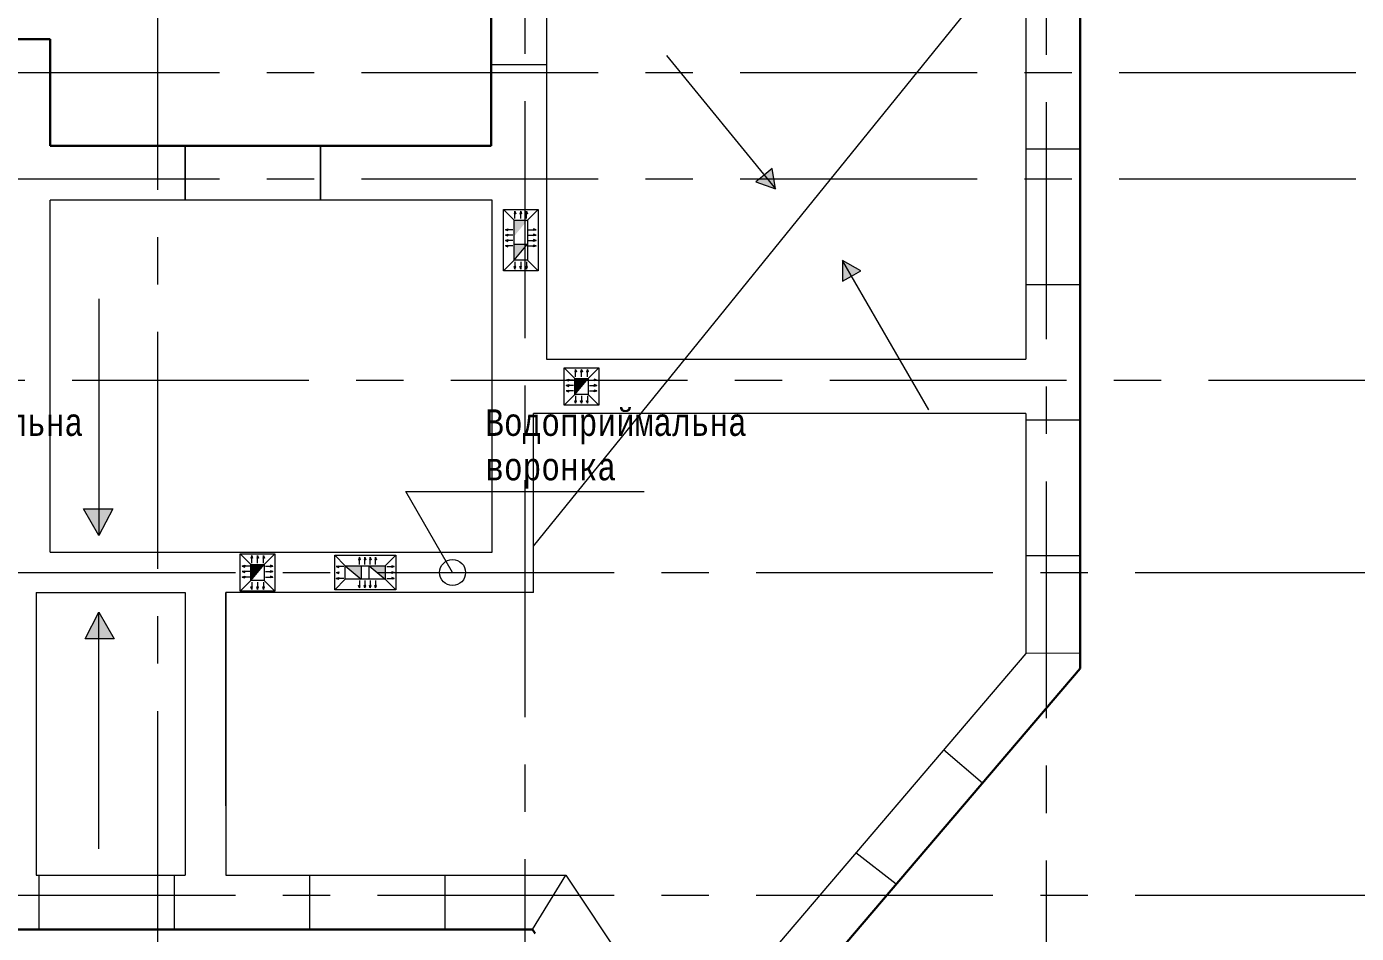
# Model space of a CAD drawing. Header units: millimetres. Extents: x -689206 to 4969298, y -1019800 to 703299.
# Drawn here: x 370751 to 383234, y -342375 to -333869 of the extents above; entities that cross this region are included whole.
import ezdxf

# ---------------------------------------------------------------- set-up
doc = ezdxf.new("R2010")
doc.units = ezdxf.units.MM
doc.linetypes.add('JIS_02_4.0', pattern=[5.5, 4, -1.5])
doc.linetypes.add('осеваяX2', pattern=[101.6, 63.5, -12.7, 12.7, -12.7])
doc.layers.add('кровля', color=211, linetype='Continuous')
doc.layers.add('четотам', color=7, linetype='Continuous')
for name, color, linetype, lineweight in [('несущие', 7, 'Continuous', 30), ('РАЗМЕРЫ', 7, 'Continuous', 9), ('сваи', 7, 'JIS_02_4.0', 30), ('стены', 7, 'Continuous', 20)]:
    doc.layers.add(name, color=color, linetype=linetype, lineweight=lineweight)
doc.styles.add('Аннотативный', font='isocteur.ttf', dxfattribs={"width": 0.7, "height": 250})

msp = doc.modelspace()

# ---------------------------------------------------------------- hatches: boundary and pattern name
at = {"layer": 'кровля', "lineweight": 5}
h = msp.add_hatch(color=7, dxfattribs=at)
h.dxf.hatch_style = 1
h.paths.add_polyline_path([(375334.1, -335623.9), (375342.3, -335623.9), (375334.1, -335600.3)])
h.paths.add_polyline_path([(375326, -335623.9), (375334.1, -335623.9), (375334.1, -335600.3)])
h = msp.add_hatch(color=7, dxfattribs=at)
h.dxf.hatch_style = 1
h.paths.add_polyline_path([(375389.4, -335623.9), (375397.5, -335623.9), (375389.4, -335600.3)])
h.paths.add_polyline_path([(375381.3, -335623.9), (375389.4, -335623.9), (375389.4, -335600.3)])
h = msp.add_hatch(color=7, dxfattribs=at)
h.dxf.hatch_style = 1
h.paths.add_polyline_path([(375444.7, -335600.3), (375436.6, -335623.9), (375444.7, -335623.9)])
h.paths.add_polyline_path([(375444.7, -335600.3), (375444.7, -335623.9), (375452.8, -335623.9)])
h = msp.add_hatch(color=7, dxfattribs=at)
h.dxf.hatch_style = 1
h.paths.add_polyline_path([(375245.4, -335774.6), (375269.1, -335782.7), (375269.1, -335774.6)])
h.paths.add_polyline_path([(375245.4, -335774.6), (375269.1, -335774.6), (375269.1, -335766.5)])
h = msp.add_hatch(color=7, dxfattribs=at)
h.dxf.hatch_style = 1
h.paths.add_polyline_path([(375509.7, -335774.6), (375509.7, -335782.7), (375533.4, -335774.6)])
h.paths.add_polyline_path([(375509.7, -335766.5), (375509.7, -335774.6), (375533.4, -335774.6)])
h = msp.add_hatch(color=7, dxfattribs=at)
h.dxf.hatch_style = 1
h.paths.add_polyline_path([(375245.4, -335824.4), (375269.1, -335832.5), (375269.1, -335824.4)])
h.paths.add_polyline_path([(375245.4, -335824.4), (375269.1, -335824.4), (375269.1, -335816.2)])
h = msp.add_hatch(color=7, dxfattribs=at)
h.dxf.hatch_style = 1
h.paths.add_polyline_path([(375245.4, -335875.6), (375269.1, -335883.8), (375269.1, -335875.6)])
h.paths.add_polyline_path([(375245.4, -335875.6), (375269.1, -335875.6), (375269.1, -335867.5)])
h = msp.add_hatch(color=7, dxfattribs=at)
h.dxf.hatch_style = 1
h.paths.add_polyline_path([(375269.1, -335926.9), (375269.1, -335918.8), (375245.4, -335926.9)])
h.paths.add_polyline_path([(375269.1, -335935), (375269.1, -335926.9), (375245.4, -335926.9)])
h = msp.add_hatch(color=7, dxfattribs=at)
h.dxf.hatch_style = 1
h.paths.add_polyline_path([(375509.7, -335824.4), (375509.7, -335832.5), (375533.4, -335824.4)])
h.paths.add_polyline_path([(375509.7, -335816.2), (375509.7, -335824.4), (375533.4, -335824.4)])
h = msp.add_hatch(color=7, dxfattribs=at)
h.dxf.hatch_style = 1
h.paths.add_polyline_path([(375509.7, -335875.6), (375509.7, -335883.8), (375533.4, -335875.6)])
h.paths.add_polyline_path([(375509.7, -335867.5), (375509.7, -335875.6), (375533.4, -335875.6)])
h = msp.add_hatch(color=7, dxfattribs=at)
h.dxf.hatch_style = 1
h.paths.add_polyline_path([(375533.4, -335926.9), (375509.7, -335918.8), (375509.7, -335926.9)])
h.paths.add_polyline_path([(375533.4, -335926.9), (375509.7, -335926.9), (375509.7, -335935)])
h = msp.add_hatch(color=7, dxfattribs=at)
h.dxf.hatch_style = 1
h.paths.add_polyline_path([(375334.1, -336144.2), (375342.3, -336120.5), (375334.1, -336120.5)])
h.paths.add_polyline_path([(375334.1, -336144.2), (375334.1, -336120.5), (375326, -336120.5)])
h = msp.add_hatch(color=7, dxfattribs=at)
h.dxf.hatch_style = 1
h.paths.add_polyline_path([(375389.4, -336144.2), (375397.5, -336120.5), (375389.4, -336120.5)])
h.paths.add_polyline_path([(375389.4, -336144.2), (375389.4, -336120.5), (375381.3, -336120.5)])
h = msp.add_hatch(color=7, dxfattribs=at)
h.dxf.hatch_style = 1
h.paths.add_polyline_path([(375444.7, -336120.5), (375436.6, -336120.5), (375444.7, -336144.2)])
h.paths.add_polyline_path([(375452.8, -336120.5), (375444.7, -336120.5), (375444.7, -336144.2)])
at = {"layer": 'кровля', "lineweight": 5, "true_color": 0x000000}
h = msp.add_hatch(color=18, dxfattribs=at)
h.dxf.hatch_style = 1
h.paths.add_polyline_path([(375904.1, -337108.7), (375912.3, -337108.7), (375904.1, -337085.1)])
h.paths.add_polyline_path([(375896, -337108.7), (375904.1, -337108.7), (375904.1, -337085.1)])
h = msp.add_hatch(color=18, dxfattribs=at)
h.dxf.hatch_style = 1
h.paths.add_polyline_path([(375959.4, -337108.7), (375967.5, -337108.7), (375959.4, -337085.1)])
h.paths.add_polyline_path([(375951.3, -337108.7), (375959.4, -337108.7), (375959.4, -337085.1)])
h = msp.add_hatch(color=18, dxfattribs=at)
h.dxf.hatch_style = 1
h.paths.add_polyline_path([(376014.7, -337085.1), (376006.6, -337108.7), (376014.7, -337108.7)])
h.paths.add_polyline_path([(376014.7, -337085.1), (376014.7, -337108.7), (376022.8, -337108.7)])
h = msp.add_hatch(color=18, dxfattribs=at)
h.dxf.hatch_style = 1
h.paths.add_polyline_path([(375815.4, -337184.4), (375839.1, -337192.6), (375839.1, -337184.4)])
h.paths.add_polyline_path([(375815.4, -337184.4), (375839.1, -337184.4), (375839.1, -337176.3)])
h = msp.add_hatch(color=18, dxfattribs=at)
h.dxf.hatch_style = 1
h.paths.add_polyline_path([(375815.4, -337235.7), (375839.1, -337243.8), (375839.1, -337235.7)])
h.paths.add_polyline_path([(375815.4, -337235.7), (375839.1, -337235.7), (375839.1, -337227.6)])
h = msp.add_hatch(color=18, dxfattribs=at)
h.dxf.hatch_style = 1
h.paths.add_polyline_path([(375839.1, -337286.9), (375839.1, -337278.8), (375815.4, -337286.9)])
h.paths.add_polyline_path([(375839.1, -337295.1), (375839.1, -337286.9), (375815.4, -337286.9)])
h = msp.add_hatch(color=18, dxfattribs=at)
h.dxf.hatch_style = 1
h.paths.add_polyline_path([(376079.7, -337184.4), (376079.7, -337192.6), (376103.4, -337184.4)])
h.paths.add_polyline_path([(376079.7, -337176.3), (376079.7, -337184.4), (376103.4, -337184.4)])
h = msp.add_hatch(color=18, dxfattribs=at)
h.dxf.hatch_style = 1
h.paths.add_polyline_path([(376079.7, -337235.7), (376079.7, -337243.8), (376103.4, -337235.7)])
h.paths.add_polyline_path([(376079.7, -337227.6), (376079.7, -337235.7), (376103.4, -337235.7)])
h = msp.add_hatch(color=18, dxfattribs=at)
h.dxf.hatch_style = 1
h.paths.add_polyline_path([(376103.4, -337286.9), (376079.7, -337278.8), (376079.7, -337286.9)])
h.paths.add_polyline_path([(376103.4, -337286.9), (376079.7, -337286.9), (376079.7, -337295.1)])
h = msp.add_hatch(color=18, dxfattribs=at)
h.dxf.hatch_style = 1
h.paths.add_polyline_path([(375904.1, -337402.7), (375912.3, -337379.1), (375904.1, -337379.1)])
h.paths.add_polyline_path([(375904.1, -337402.7), (375904.1, -337379.1), (375896, -337379.1)])
h = msp.add_hatch(color=18, dxfattribs=at)
h.dxf.hatch_style = 1
h.paths.add_polyline_path([(375959.4, -337402.7), (375967.5, -337379.1), (375959.4, -337379.1)])
h.paths.add_polyline_path([(375959.4, -337402.7), (375959.4, -337379.1), (375951.3, -337379.1)])
h = msp.add_hatch(color=18, dxfattribs=at)
h.dxf.hatch_style = 1
h.paths.add_polyline_path([(376014.7, -337379.1), (376006.6, -337379.1), (376014.7, -337402.7)])
h.paths.add_polyline_path([(376022.8, -337379.1), (376014.7, -337379.1), (376014.7, -337402.7)])
h = msp.add_hatch(color=18, dxfattribs=at)
h.dxf.hatch_style = 1
h.paths.add_polyline_path([(372864.1, -338854.8), (372872.3, -338854.8), (372864.1, -338831.2)])
h.paths.add_polyline_path([(372856, -338854.8), (372864.1, -338854.8), (372864.1, -338831.2)])
h = msp.add_hatch(color=18, dxfattribs=at)
h.dxf.hatch_style = 1
h.paths.add_polyline_path([(372919.4, -338854.8), (372927.5, -338854.8), (372919.4, -338831.2)])
h.paths.add_polyline_path([(372911.3, -338854.8), (372919.4, -338854.8), (372919.4, -338831.2)])
h = msp.add_hatch(color=18, dxfattribs=at)
h.dxf.hatch_style = 1
h.paths.add_polyline_path([(372974.7, -338831.2), (372966.6, -338854.8), (372974.7, -338854.8)])
h.paths.add_polyline_path([(372974.7, -338831.2), (372974.7, -338854.8), (372982.8, -338854.8)])
at = {"layer": 'кровля', "lineweight": 5}
h = msp.add_hatch(color=7, dxfattribs=at)
h.dxf.hatch_style = 1
h.paths.add_polyline_path([(373874.7, -338869.7), (373882.9, -338869.7), (373874.7, -338846)])
h.paths.add_polyline_path([(373866.6, -338869.7), (373874.7, -338869.7), (373874.7, -338846)])
h = msp.add_hatch(color=7, dxfattribs=at)
h.dxf.hatch_style = 1
h.paths.add_polyline_path([(373926, -338846), (373917.9, -338869.7), (373926, -338869.7)])
h.paths.add_polyline_path([(373926, -338846), (373926, -338869.7), (373934.1, -338869.7)])
h = msp.add_hatch(color=7, dxfattribs=at)
h.dxf.hatch_style = 1
h.paths.add_polyline_path([(373977.2, -338846), (373969.1, -338869.7), (373977.2, -338869.7)])
h.paths.add_polyline_path([(373977.2, -338846), (373977.2, -338869.7), (373985.4, -338869.7)])
h = msp.add_hatch(color=7, dxfattribs=at)
h.dxf.hatch_style = 1
h.paths.add_polyline_path([(374027, -338846), (374018.9, -338869.7), (374027, -338869.7)])
h.paths.add_polyline_path([(374027, -338846), (374027, -338869.7), (374035.2, -338869.7)])
at = {"layer": 'кровля', "lineweight": 5, "true_color": 0x000000}
h = msp.add_hatch(color=18, dxfattribs=at)
h.dxf.hatch_style = 1
h.paths.add_polyline_path([(372775.4, -338930.5), (372799.1, -338938.7), (372799.1, -338930.5)])
h.paths.add_polyline_path([(372775.4, -338930.5), (372799.1, -338930.5), (372799.1, -338922.4)])
h = msp.add_hatch(color=18, dxfattribs=at)
h.dxf.hatch_style = 1
h.paths.add_polyline_path([(372775.4, -338981.8), (372799.1, -338989.9), (372799.1, -338981.8)])
h.paths.add_polyline_path([(372775.4, -338981.8), (372799.1, -338981.8), (372799.1, -338973.7)])
h = msp.add_hatch(color=18, dxfattribs=at)
h.dxf.hatch_style = 1
h.paths.add_polyline_path([(372799.1, -339033), (372799.1, -339024.9), (372775.4, -339033)])
h.paths.add_polyline_path([(372799.1, -339041.2), (372799.1, -339033), (372775.4, -339033)])
h = msp.add_hatch(color=18, dxfattribs=at)
h.dxf.hatch_style = 1
h.paths.add_polyline_path([(373039.7, -338930.5), (373039.7, -338938.7), (373063.4, -338930.5)])
h.paths.add_polyline_path([(373039.7, -338922.4), (373039.7, -338930.5), (373063.4, -338930.5)])
h = msp.add_hatch(color=18, dxfattribs=at)
h.dxf.hatch_style = 1
h.paths.add_polyline_path([(373039.7, -338981.8), (373039.7, -338989.9), (373063.4, -338981.8)])
h.paths.add_polyline_path([(373039.7, -338973.7), (373039.7, -338981.8), (373063.4, -338981.8)])
h = msp.add_hatch(color=18, dxfattribs=at)
h.dxf.hatch_style = 1
h.paths.add_polyline_path([(373063.4, -339033), (373039.7, -339024.9), (373039.7, -339033)])
h.paths.add_polyline_path([(373063.4, -339033), (373039.7, -339033), (373039.7, -339041.2)])
at = {"layer": 'кровля', "lineweight": 5}
h = msp.add_hatch(color=7, dxfattribs=at)
h.dxf.hatch_style = 1
h.paths.add_polyline_path([(373657.5, -338934.7), (373681.1, -338942.9), (373681.1, -338934.7)])
h.paths.add_polyline_path([(373657.5, -338934.7), (373681.1, -338934.7), (373681.1, -338926.6)])
at = {"layer": 'кровля', "lineweight": 15}
h = msp.add_hatch(color=7, dxfattribs=at)
h.dxf.hatch_style = 1
h.paths.add_polyline_path([(373657.5, -338990), (373681.1, -338998.1), (373681.1, -338990)])
h.paths.add_polyline_path([(373657.5, -338990), (373681.1, -338990), (373681.1, -338981.9)])
at = {"layer": 'кровля', "lineweight": 5}
h = msp.add_hatch(color=7, dxfattribs=at)
h.dxf.hatch_style = 1
h.paths.add_polyline_path([(373681.1, -339045.3), (373681.1, -339037.1), (373657.5, -339045.3)])
h.paths.add_polyline_path([(373681.1, -339053.4), (373681.1, -339045.3), (373657.5, -339045.3)])
h = msp.add_hatch(color=7, dxfattribs=at)
h.dxf.hatch_style = 1
h.paths.add_polyline_path([(374177.7, -338934.7), (374177.7, -338942.9), (374201.4, -338934.7)])
h.paths.add_polyline_path([(374177.7, -338926.6), (374177.7, -338934.7), (374201.4, -338934.7)])
at = {"layer": 'кровля', "lineweight": 15}
h = msp.add_hatch(color=7, dxfattribs=at)
h.dxf.hatch_style = 1
h.paths.add_polyline_path([(374177.7, -338990), (374177.7, -338998.1), (374201.4, -338990)])
h.paths.add_polyline_path([(374177.7, -338981.9), (374177.7, -338990), (374201.4, -338990)])
at = {"layer": 'кровля', "lineweight": 5}
h = msp.add_hatch(color=7, dxfattribs=at)
h.dxf.hatch_style = 1
h.paths.add_polyline_path([(374201.4, -339045.3), (374177.7, -339037.1), (374177.7, -339045.3)])
h.paths.add_polyline_path([(374201.4, -339045.3), (374177.7, -339045.3), (374177.7, -339053.4)])
at = {"layer": 'кровля', "lineweight": 5, "true_color": 0x000000}
h = msp.add_hatch(color=18, dxfattribs=at)
h.dxf.hatch_style = 1
h.paths.add_polyline_path([(372864.1, -339148.8), (372872.3, -339125.2), (372864.1, -339125.2)])
h.paths.add_polyline_path([(372864.1, -339148.8), (372864.1, -339125.2), (372856, -339125.2)])
h = msp.add_hatch(color=18, dxfattribs=at)
h.dxf.hatch_style = 1
h.paths.add_polyline_path([(372919.4, -339148.8), (372927.5, -339125.2), (372919.4, -339125.2)])
h.paths.add_polyline_path([(372919.4, -339148.8), (372919.4, -339125.2), (372911.3, -339125.2)])
h = msp.add_hatch(color=18, dxfattribs=at)
h.dxf.hatch_style = 1
h.paths.add_polyline_path([(372974.7, -339125.2), (372966.6, -339125.2), (372974.7, -339148.8)])
h.paths.add_polyline_path([(372982.8, -339125.2), (372974.7, -339125.2), (372974.7, -339148.8)])
at = {"layer": 'кровля', "lineweight": 5}
h = msp.add_hatch(color=7, dxfattribs=at)
h.dxf.hatch_style = 1
h.paths.add_polyline_path([(373874.7, -339134), (373882.9, -339110.3), (373874.7, -339110.3)])
h.paths.add_polyline_path([(373874.7, -339134), (373874.7, -339110.3), (373866.6, -339110.3)])
h = msp.add_hatch(color=7, dxfattribs=at)
h.dxf.hatch_style = 1
h.paths.add_polyline_path([(373926, -339110.3), (373917.9, -339110.3), (373926, -339134)])
h.paths.add_polyline_path([(373934.1, -339110.3), (373926, -339110.3), (373926, -339134)])
h = msp.add_hatch(color=7, dxfattribs=at)
h.dxf.hatch_style = 1
h.paths.add_polyline_path([(373977.2, -339110.3), (373969.1, -339110.3), (373977.2, -339134)])
h.paths.add_polyline_path([(373985.4, -339110.3), (373977.2, -339110.3), (373977.2, -339134)])
h = msp.add_hatch(color=7, dxfattribs=at)
h.dxf.hatch_style = 1
h.paths.add_polyline_path([(374027, -339110.3), (374018.9, -339110.3), (374027, -339134)])
h.paths.add_polyline_path([(374035.2, -339110.3), (374027, -339110.3), (374027, -339134)])
at = {"layer": 'РАЗМЕРЫ', "lineweight": 5, "ltscale": 150}
h = msp.add_hatch(color=256, dxfattribs=at)
h.dxf.hatch_style = 1
h.paths.add_polyline_path([(375451.9, -335685.4), (375326.9, -335685.4), (375326.9, -335835.4)])
h.paths.add_polyline_path([(375451.9, -335909.1), (375326.9, -335909.1), (375326.9, -336059.1)])
h = msp.add_hatch(color=256, dxfattribs=at)
h.dxf.hatch_style = 1
h.paths.add_polyline_path([(376021.9, -337168.9), (375896.9, -337168.9), (375896.9, -337318.9)])
h = msp.add_hatch(color=256, dxfattribs=at)
h.dxf.hatch_style = 1
h.paths.add_polyline_path([(372981.9, -338915), (372856.9, -338915), (372856.9, -339065)])
h = msp.add_hatch(color=256, dxfattribs=at)
h.dxf.hatch_style = 1
h.paths.add_polyline_path([(374116.3, -339052.5), (374116.3, -338927.5), (373966.3, -338927.5)])
h.paths.add_polyline_path([(373892.5, -339052.5), (373892.5, -338927.5), (373742.5, -338927.5)])
at = {"layer": 'сваи', "linetype": 'ByBlock', "lineweight": 20, "ltscale": 35}
h = msp.add_hatch(color=256, dxfattribs=at)
h.dxf.hatch_style = 1
h.paths.add_polyline_path([(377672.9, -335261.9), (377595.4, -335325.3), (377779.4, -335392.2)])
h.paths.add_polyline_path([(377748.2, -335200.5), (377672.9, -335261.9), (377779.4, -335392.2)])
h.paths.add_polyline_path([(378410.4, -336063.2), (378410.4, -336257.5), (378494.5, -336208.9)])
h.paths.add_polyline_path([(378581.2, -336158.8), (378410.4, -336063.2), (378494.5, -336208.9)])
h.paths.add_polyline_path([(371429.4, -339362.2), (371429.4, -339611.2), (371573.2, -339611.2)])
h.paths.add_polyline_path([(371429.4, -339362.2), (371299.4, -339611.2), (371429.4, -339611.2)])
h.paths.add_polyline_path([(371429.4, -338393.3), (371285.7, -338393.3), (371429.4, -338642.2)])
h.paths.add_polyline_path([(371559.4, -338393.3), (371429.4, -338393.3), (371429.4, -338642.2)])
h.paths.add_polyline_path([(367789.4, -338343.3), (367659.4, -338343.3), (367659.4, -338592.2)])
h.paths.add_polyline_path([(367659.4, -338343.3), (367515.7, -338343.3), (367659.4, -338592.2)])
h.paths.add_polyline_path([(367659.4, -339362.2), (367529.4, -339611.2), (367659.4, -339611.2)])
h.paths.add_polyline_path([(367659.4, -339362.2), (367659.4, -339611.2), (367803.2, -339611.2)])
h.paths.add_polyline_path([(362499.4, -339362.2), (362499.4, -339611.2), (362643.2, -339611.2)])
h.paths.add_polyline_path([(362499.4, -339362.2), (362369.4, -339611.2), (362499.4, -339611.2)])
h.paths.add_polyline_path([(362509.4, -338393.3), (362365.7, -338393.3), (362509.4, -338642.2)])
h.paths.add_polyline_path([(362639.4, -338393.3), (362509.4, -338393.3), (362509.4, -338642.2)])
h.paths.add_polyline_path([(355789.8, -335916.3), (355609.7, -335993.1), (355690.6, -336052.2)])
h.paths.add_polyline_path([(355789.8, -335916.3), (355690.6, -336052.2), (355769.1, -336109.4)])
h.paths.add_polyline_path([(356410.7, -335138.7), (356379.5, -335330.5), (356486, -335200.2)])
h.paths.add_polyline_path([(356486, -335200.2), (356379.5, -335330.5), (356563.5, -335263.5)])

# ---------------------------------------------------------------- linework, layer by layer
at = {"layer": 'кровля', "color": 7, "lineweight": 5}
for p, q in [((375326.9, -335685.4), (375226.9, -335585.4)), ((375334.1, -335600.3), (375326, -335623.9)), ((375326, -335623.9), (375334.1, -335623.9)), ((375334.1, -335670.3), (375334.1, -335600.3)), ((375334.1, -335600.3), (375342.3, -335623.9)), ((375342.3, -335623.9), (375334.1, -335623.9)), ((375389.4, -335600.3), (375381.3, -335623.9)), ((375381.3, -335623.9), (375389.4, -335623.9)), ((375389.4, -335670.3), (375389.4, -335600.3)), ((375389.4, -335600.3), (375397.5, -335623.9)), ((375397.5, -335623.9), (375389.4, -335623.9)), ((375444.7, -335600.3), (375436.6, -335623.9)), ((375436.6, -335623.9), (375444.7, -335623.9)), ((375444.7, -335670.3), (375444.7, -335600.3)), ((375444.7, -335600.3), (375452.8, -335623.9)), ((375452.8, -335623.9), (375444.7, -335623.9)), ((375451.9, -335685.4), (375551.9, -335585.4)), ((375245.4, -335774.6), (375269.1, -335766.5)), ((375315.4, -335774.6), (375245.4, -335774.6)), ((375245.4, -335774.6), (375269.1, -335782.7)), ((375269.1, -335766.5), (375269.1, -335774.6)), ((375269.1, -335782.7), (375269.1, -335774.6)), ((375463.4, -335774.6), (375533.4, -335774.6)), ((375533.4, -335774.6), (375509.7, -335766.5)), ((375509.7, -335766.5), (375509.7, -335774.6)), ((375533.4, -335774.6), (375509.7, -335782.7)), ((375509.7, -335782.7), (375509.7, -335774.6)), ((375245.4, -335824.4), (375269.1, -335816.2)), ((375315.4, -335824.4), (375245.4, -335824.4)), ((375245.4, -335824.4), (375269.1, -335832.5)), ((375245.4, -335875.6), (375269.1, -335867.5)), ((375315.4, -335875.6), (375245.4, -335875.6)), ((375245.4, -335875.6), (375269.1, -335883.8)), ((375245.4, -335926.9), (375269.1, -335918.8)), ((375269.1, -335816.2), (375269.1, -335824.4)), ((375269.1, -335832.5), (375269.1, -335824.4)), ((375269.1, -335867.5), (375269.1, -335875.6)), ((375269.1, -335883.8), (375269.1, -335875.6)), ((375269.1, -335918.8), (375269.1, -335926.9)), ((375463.4, -335824.4), (375533.4, -335824.4)), ((375463.4, -335875.6), (375533.4, -335875.6)), ((375533.4, -335824.4), (375509.7, -335816.2)), ((375509.7, -335816.2), (375509.7, -335824.4)), ((375533.4, -335824.4), (375509.7, -335832.5)), ((375509.7, -335832.5), (375509.7, -335824.4)), ((375533.4, -335875.6), (375509.7, -335867.5)), ((375509.7, -335867.5), (375509.7, -335875.6)), ((375533.4, -335875.6), (375509.7, -335883.8)), ((375509.7, -335883.8), (375509.7, -335875.6)), ((375533.4, -335926.9), (375509.7, -335918.8)), ((375509.7, -335918.8), (375509.7, -335926.9)), ((375315.4, -335926.9), (375245.4, -335926.9)), ((375245.4, -335926.9), (375269.1, -335935)), ((375269.1, -335935), (375269.1, -335926.9)), ((375463.4, -335926.9), (375533.4, -335926.9)), ((375533.4, -335926.9), (375509.7, -335935)), ((375509.7, -335935), (375509.7, -335926.9)), ((375326.9, -336059.1), (375226.9, -336159.1)), ((375334.1, -336144.2), (375326, -336120.5)), ((375326, -336120.5), (375334.1, -336120.5)), ((375334.1, -336074.2), (375334.1, -336144.2)), ((375334.1, -336144.2), (375342.3, -336120.5)), ((375342.3, -336120.5), (375334.1, -336120.5)), ((375389.4, -336144.2), (375381.3, -336120.5)), ((375381.3, -336120.5), (375389.4, -336120.5)), ((375389.4, -336074.2), (375389.4, -336144.2)), ((375389.4, -336144.2), (375397.5, -336120.5)), ((375397.5, -336120.5), (375389.4, -336120.5)), ((375444.7, -336144.2), (375436.6, -336120.5)), ((375436.6, -336120.5), (375444.7, -336120.5)), ((375444.7, -336074.2), (375444.7, -336144.2)), ((375444.7, -336144.2), (375452.8, -336120.5)), ((375452.8, -336120.5), (375444.7, -336120.5)), ((375451.9, -336059.1), (375551.9, -336159.1)), ((373742.5, -338927.5), (373642.5, -338827.5)), ((373874.7, -338846), (373866.6, -338869.7)), ((373866.6, -338869.7), (373874.7, -338869.7)), ((373874.7, -338916), (373874.7, -338846)), ((373874.7, -338846), (373882.9, -338869.7)), ((373882.9, -338869.7), (373874.7, -338869.7)), ((373926, -338846), (373917.9, -338869.7)), ((373917.9, -338869.7), (373926, -338869.7)), ((373926, -338916), (373926, -338846)), ((373926, -338846), (373934.1, -338869.7)), ((373934.1, -338869.7), (373926, -338869.7)), ((373977.2, -338846), (373969.1, -338869.7)), ((373969.1, -338869.7), (373977.2, -338869.7)), ((373977.2, -338916), (373977.2, -338846)), ((373977.2, -338846), (373985.4, -338869.7)), ((373985.4, -338869.7), (373977.2, -338869.7)), ((374027, -338846), (374018.9, -338869.7)), ((374018.9, -338869.7), (374027, -338869.7)), ((374027, -338916), (374027, -338846)), ((374027, -338846), (374035.2, -338869.7)), ((374035.2, -338869.7), (374027, -338869.7)), ((374116.3, -338927.5), (374216.3, -338827.5)), ((373657.5, -338934.7), (373681.1, -338926.6)), ((373727.5, -338934.7), (373657.5, -338934.7)), ((373657.5, -338934.7), (373681.1, -338942.9)), ((373657.5, -339045.3), (373681.1, -339037.1)), ((373681.1, -338926.6), (373681.1, -338934.7)), ((373681.1, -338942.9), (373681.1, -338934.7)), ((373681.1, -339037.1), (373681.1, -339045.3)), ((374131.4, -338934.7), (374201.4, -338934.7)), ((374201.4, -338934.7), (374177.7, -338926.6)), ((374177.7, -338926.6), (374177.7, -338934.7)), ((374201.4, -338934.7), (374177.7, -338942.9)), ((374177.7, -338942.9), (374177.7, -338934.7)), ((374201.4, -339045.3), (374177.7, -339037.1)), ((374177.7, -339037.1), (374177.7, -339045.3)), ((373742.5, -339052.5), (373642.5, -339152.5)), ((373727.5, -339045.3), (373657.5, -339045.3)), ((373657.5, -339045.3), (373681.1, -339053.4)), ((373681.1, -339053.4), (373681.1, -339045.3)), ((373874.7, -339134), (373866.6, -339110.3)), ((373866.6, -339110.3), (373874.7, -339110.3)), ((373874.7, -339064), (373874.7, -339134)), ((373874.7, -339134), (373882.9, -339110.3)), ((373882.9, -339110.3), (373874.7, -339110.3)), ((373926, -339134), (373917.9, -339110.3)), ((373917.9, -339110.3), (373926, -339110.3)), ((373926, -339064), (373926, -339134)), ((373926, -339134), (373934.1, -339110.3)), ((373934.1, -339110.3), (373926, -339110.3)), ((373977.2, -339134), (373969.1, -339110.3)), ((373969.1, -339110.3), (373977.2, -339110.3)), ((373977.2, -339064), (373977.2, -339134)), ((373977.2, -339134), (373985.4, -339110.3)), ((373985.4, -339110.3), (373977.2, -339110.3)), ((374027, -339134), (374018.9, -339110.3)), ((374018.9, -339110.3), (374027, -339110.3)), ((374027, -339064), (374027, -339134)), ((374027, -339134), (374035.2, -339110.3)), ((374035.2, -339110.3), (374027, -339110.3)), ((374116.3, -339052.5), (374216.3, -339152.5)), ((374131.4, -339045.3), (374201.4, -339045.3)), ((374201.4, -339045.3), (374177.7, -339053.4)), ((374177.7, -339053.4), (374177.7, -339045.3))]:
    msp.add_line(p, q, dxfattribs=at)
at = {"layer": 'кровля', "color": 18, "lineweight": 5, "true_color": 0x000000}
for p, q in [((375896.9, -337168.9), (375796.9, -337068.9)), ((375904.1, -337085.1), (375896, -337108.7)), ((375896, -337108.7), (375904.1, -337108.7)), ((375904.1, -337155.1), (375904.1, -337085.1)), ((375904.1, -337085.1), (375912.3, -337108.7)), ((375912.3, -337108.7), (375904.1, -337108.7)), ((375959.4, -337085.1), (375951.3, -337108.7)), ((375951.3, -337108.7), (375959.4, -337108.7)), ((375959.4, -337155.1), (375959.4, -337085.1)), ((375959.4, -337085.1), (375967.5, -337108.7)), ((375967.5, -337108.7), (375959.4, -337108.7)), ((376014.7, -337085.1), (376006.6, -337108.7)), ((376006.6, -337108.7), (376014.7, -337108.7)), ((376014.7, -337155.1), (376014.7, -337085.1)), ((376014.7, -337085.1), (376022.8, -337108.7)), ((376022.8, -337108.7), (376014.7, -337108.7)), ((376021.9, -337168.9), (376121.9, -337068.9)), ((375815.4, -337184.4), (375839.1, -337176.3)), ((375885.4, -337184.4), (375815.4, -337184.4)), ((375815.4, -337184.4), (375839.1, -337192.6)), ((375815.4, -337235.7), (375839.1, -337227.6)), ((375885.4, -337235.7), (375815.4, -337235.7)), ((375815.4, -337235.7), (375839.1, -337243.8)), ((375815.4, -337286.9), (375839.1, -337278.8)), ((375885.4, -337286.9), (375815.4, -337286.9)), ((375815.4, -337286.9), (375839.1, -337295.1)), ((375839.1, -337176.3), (375839.1, -337184.4)), ((375839.1, -337192.6), (375839.1, -337184.4)), ((375839.1, -337227.6), (375839.1, -337235.7)), ((375839.1, -337243.8), (375839.1, -337235.7)), ((375839.1, -337278.8), (375839.1, -337286.9)), ((375839.1, -337295.1), (375839.1, -337286.9)), ((376033.4, -337184.4), (376103.4, -337184.4)), ((376033.4, -337235.7), (376103.4, -337235.7)), ((376033.4, -337286.9), (376103.4, -337286.9)), ((376103.4, -337184.4), (376079.7, -337176.3)), ((376079.7, -337176.3), (376079.7, -337184.4)), ((376103.4, -337184.4), (376079.7, -337192.6)), ((376079.7, -337192.6), (376079.7, -337184.4)), ((376103.4, -337235.7), (376079.7, -337227.6)), ((376079.7, -337227.6), (376079.7, -337235.7)), ((376103.4, -337235.7), (376079.7, -337243.8)), ((376079.7, -337243.8), (376079.7, -337235.7)), ((376103.4, -337286.9), (376079.7, -337278.8)), ((376079.7, -337278.8), (376079.7, -337286.9)), ((376103.4, -337286.9), (376079.7, -337295.1)), ((376079.7, -337295.1), (376079.7, -337286.9)), ((375896.9, -337318.9), (375796.9, -337418.9)), ((375904.1, -337402.7), (375896, -337379.1)), ((375896, -337379.1), (375904.1, -337379.1)), ((375904.1, -337332.7), (375904.1, -337402.7)), ((375904.1, -337402.7), (375912.3, -337379.1)), ((375912.3, -337379.1), (375904.1, -337379.1)), ((375959.4, -337402.7), (375951.3, -337379.1)), ((375951.3, -337379.1), (375959.4, -337379.1)), ((375959.4, -337332.7), (375959.4, -337402.7)), ((375959.4, -337402.7), (375967.5, -337379.1)), ((375967.5, -337379.1), (375959.4, -337379.1)), ((376014.7, -337402.7), (376006.6, -337379.1)), ((376006.6, -337379.1), (376014.7, -337379.1)), ((376014.7, -337332.7), (376014.7, -337402.7)), ((376014.7, -337402.7), (376022.8, -337379.1)), ((376022.8, -337379.1), (376014.7, -337379.1)), ((376021.9, -337318.9), (376121.9, -337418.9)), ((372856.9, -338915), (372756.9, -338815)), ((372864.1, -338831.2), (372856, -338854.8)), ((372856, -338854.8), (372864.1, -338854.8)), ((372864.1, -338901.2), (372864.1, -338831.2)), ((372864.1, -338831.2), (372872.3, -338854.8)), ((372872.3, -338854.8), (372864.1, -338854.8)), ((372919.4, -338831.2), (372911.3, -338854.8)), ((372911.3, -338854.8), (372919.4, -338854.8)), ((372919.4, -338901.2), (372919.4, -338831.2)), ((372919.4, -338831.2), (372927.5, -338854.8)), ((372927.5, -338854.8), (372919.4, -338854.8)), ((372974.7, -338831.2), (372966.6, -338854.8)), ((372966.6, -338854.8), (372974.7, -338854.8)), ((372974.7, -338901.2), (372974.7, -338831.2)), ((372974.7, -338831.2), (372982.8, -338854.8)), ((372982.8, -338854.8), (372974.7, -338854.8)), ((372981.9, -338915), (373081.9, -338815)), ((372775.4, -338930.5), (372799.1, -338922.4)), ((372845.4, -338930.5), (372775.4, -338930.5)), ((372775.4, -338930.5), (372799.1, -338938.7)), ((372775.4, -338981.8), (372799.1, -338973.7)), ((372845.4, -338981.8), (372775.4, -338981.8)), ((372775.4, -338981.8), (372799.1, -338989.9)), ((372775.4, -339033), (372799.1, -339024.9)), ((372845.4, -339033), (372775.4, -339033)), ((372775.4, -339033), (372799.1, -339041.2)), ((372799.1, -338922.4), (372799.1, -338930.5)), ((372799.1, -338938.7), (372799.1, -338930.5)), ((372799.1, -338973.7), (372799.1, -338981.8)), ((372799.1, -338989.9), (372799.1, -338981.8)), ((372799.1, -339024.9), (372799.1, -339033)), ((372799.1, -339041.2), (372799.1, -339033)), ((372993.4, -338930.5), (373063.4, -338930.5)), ((372993.4, -338981.8), (373063.4, -338981.8)), ((372993.4, -339033), (373063.4, -339033)), ((373063.4, -338930.5), (373039.7, -338922.4)), ((373039.7, -338922.4), (373039.7, -338930.5)), ((373063.4, -338930.5), (373039.7, -338938.7)), ((373039.7, -338938.7), (373039.7, -338930.5)), ((373063.4, -338981.8), (373039.7, -338973.7)), ((373039.7, -338973.7), (373039.7, -338981.8)), ((373063.4, -338981.8), (373039.7, -338989.9)), ((373039.7, -338989.9), (373039.7, -338981.8)), ((373063.4, -339033), (373039.7, -339024.9)), ((373039.7, -339024.9), (373039.7, -339033)), ((373063.4, -339033), (373039.7, -339041.2)), ((373039.7, -339041.2), (373039.7, -339033)), ((372856.9, -339065), (372756.9, -339165)), ((372864.1, -339148.8), (372856, -339125.2)), ((372856, -339125.2), (372864.1, -339125.2)), ((372864.1, -339078.8), (372864.1, -339148.8)), ((372864.1, -339148.8), (372872.3, -339125.2)), ((372872.3, -339125.2), (372864.1, -339125.2)), ((372919.4, -339148.8), (372911.3, -339125.2)), ((372911.3, -339125.2), (372919.4, -339125.2)), ((372919.4, -339078.8), (372919.4, -339148.8)), ((372919.4, -339148.8), (372927.5, -339125.2)), ((372927.5, -339125.2), (372919.4, -339125.2)), ((372974.7, -339148.8), (372966.6, -339125.2)), ((372966.6, -339125.2), (372974.7, -339125.2)), ((372974.7, -339078.8), (372974.7, -339148.8)), ((372974.7, -339148.8), (372982.8, -339125.2)), ((372982.8, -339125.2), (372974.7, -339125.2)), ((372981.9, -339065), (373081.9, -339165))]:
    msp.add_line(p, q, dxfattribs=at)
at = {"layer": 'кровля', "color": 7, "lineweight": 15}
for p, q in [((373657.5, -338990), (373681.1, -338981.9)), ((373657.5, -338990), (373681.1, -338998.1)), ((373681.1, -338981.9), (373681.1, -338990)), ((373681.1, -338998.1), (373681.1, -338990)), ((374201.4, -338990), (374177.7, -338981.9)), ((374177.7, -338981.9), (374177.7, -338990)), ((374201.4, -338990), (374177.7, -338998.1)), ((374177.7, -338998.1), (374177.7, -338990))]:
    msp.add_line(p, q, dxfattribs=at)
at = {"layer": 'кровля', "color": 7, "lineweight": 5}
for points in [[(375226.9, -335585.4), (375551.9, -335585.4), (375551.9, -336159.1), (375226.9, -336159.1)], [(375326.9, -335685.4), (375451.9, -335685.4), (375451.9, -336059.1), (375326.9, -336059.1)], [(374216.3, -338827.5), (374216.3, -339152.5), (373642.5, -339152.5), (373642.5, -338827.5)], [(374116.3, -338927.5), (374116.3, -339052.5), (373742.5, -339052.5), (373742.5, -338927.5)]]:
    msp.add_lwpolyline(points, close=True, dxfattribs=at)
at = {"layer": 'кровля', "color": 18, "lineweight": 5, "true_color": 0x000000}
for points in [[(375796.9, -337068.9), (376121.9, -337068.9), (376121.9, -337418.9), (375796.9, -337418.9)], [(375896.9, -337168.9), (376021.9, -337168.9), (376021.9, -337318.9), (375896.9, -337318.9)], [(372756.9, -338815), (373081.9, -338815), (373081.9, -339165), (372756.9, -339165)], [(372856.9, -338915), (372981.9, -338915), (372981.9, -339065), (372856.9, -339065)]]:
    msp.add_lwpolyline(points, close=True, dxfattribs=at)
at = {"layer": 'несущие', "lineweight": 13}
for p, q in [((372240.5, -339178), (372240.5, -341827.4)), ((370840.5, -341178), (370840.5, -341827.4)), ((372620.5, -341178), (372620.5, -341827.4)), ((370840.5, -341827.4), (372240.5, -341827.4)), ((372620.5, -341827.4), (375240.5, -341827.4)), ((375240.5, -341827.4), (375811.9, -341827.4)), ((375811.9, -341827.4), (376926.1, -343502.5))]:
    msp.add_line(p, q, dxfattribs=at)
at = {"layer": 'несущие', "color": 0}
for p, q in [((375499.1, -342337.4), (358613.4, -342337.4)), ((375524.7, -342374.6), (375499.1, -342337.4))]:
    msp.add_line(p, q, dxfattribs=at)
at = {"layer": 'РАЗМЕРЫ', "linetype": 'осеваяX2', "lineweight": 5, "ltscale": 35}
for p, q in [((375430.5, -379462.3), (375430.5, -329621)), ((401847.8, -337188), (334777.8, -337188))]:
    msp.add_line(p, q, dxfattribs=at)
at = {"layer": 'РАЗМЕРЫ', "lineweight": 13, "ltscale": 150}
msp.add_line((375510.5, -338742.2), (380170.6, -332990), dxfattribs=at)
at = {"layer": 'РАЗМЕРЫ', "linetype": 'ByBlock', "lineweight": 9, "ltscale": 35}
for p, q in [((375630.5, -334228), (375112.5, -334228)), ((372240.5, -334988), (372240.5, -335498)), ((372240.5, -335498), (372240.5, -334988)), ((373510.5, -334988), (373510.5, -335498)), ((373510.5, -335498), (373510.5, -334988)), ((380640.6, -335020), (380130.6, -335020)), ((380640.6, -336290), (380130.6, -336290)), ((380640.6, -337560), (380130.6, -337560)), ((380130.6, -338830), (380640.6, -338830)), ((380640.6, -339747.5), (380130.6, -339748)), ((379724.1, -340964.7), (379358.4, -340652.7)), ((378914.5, -341913.2), (378534, -341618.6))]:
    msp.add_line(p, q, dxfattribs=at)
at = {"layer": 'РАЗМЕРЫ', "lineweight": 9, "ltscale": 150}
for p, q in [((374749.4, -338990), (374311.2, -338231)), ((374311.2, -338231), (376548.3, -338231))]:
    msp.add_line(p, q, dxfattribs=at)
at = {"layer": 'РАЗМЕРЫ', "linetype": 'ByBlock', "lineweight": 5, "ltscale": 35}
for p, q in [((370870, -342337.4), (370870, -341827.5)), ((370870, -342337.4), (370870, -341827.5)), ((372140, -342337.4), (372140, -341827.5)), ((372140, -342337.4), (372140, -341827.5)), ((373410, -342337.4), (373410, -341827.5)), ((373410, -342337.4), (373410, -341827.5)), ((374680, -342337.4), (374680, -341827.5)), ((375499.1, -342337.4), (375811.9, -341827.4))]:
    msp.add_line(p, q, dxfattribs=at)
at = {"layer": 'РАЗМЕРЫ', "lineweight": 9, "ltscale": 150}
msp.add_circle((374749.4, -338990), 122, dxfattribs=at)
at = {"layer": 'сваи', "lineweight": 9, "ltscale": 15000}
for p, q in [((376756.7, -334140.4), (377779.4, -335392.2)), ((379218.6, -337463.1), (378410.4, -336063.2)), ((371429.4, -336422.2), (371429.4, -338642.2)), ((371429.4, -341582.2), (371429.4, -339362.2))]:
    msp.add_line(p, q, dxfattribs=at)
at = {"layer": 'сваи', "lineweight": 20, "ltscale": 15000}
for p, q in [((377672.9, -335261.9), (377595.4, -335325.3)), ((377748.2, -335200.5), (377672.9, -335261.9)), ((377779.4, -335392.2), (377748.2, -335200.5)), ((377595.4, -335325.3), (377779.4, -335392.2)), ((378410.4, -336063.2), (378410.4, -336257.5)), ((378581.2, -336158.8), (378410.4, -336063.2)), ((378494.5, -336208.9), (378581.2, -336158.8)), ((378410.4, -336257.5), (378494.5, -336208.9)), ((371429.4, -338642.2), (371285.7, -338393.3)), ((371285.7, -338393.3), (371559.4, -338393.3)), ((371559.4, -338393.3), (371429.4, -338642.2)), ((371299.4, -339611.2), (371429.4, -339362.2)), ((371429.4, -339362.2), (371573.2, -339611.2)), ((371573.2, -339611.2), (371299.4, -339611.2))]:
    msp.add_line(p, q, dxfattribs=at)
at = {"layer": 'стены', "linetype": 'осеваяX2', "lineweight": 5, "ltscale": 35}
for p, q in [((371980.5, -329621), (371980.5, -379462.3)), ((380320.6, -331022.6), (380320.6, -379462.3)), ((334777.8, -334298), (401980.5, -334298)), ((334777.8, -335298), (401980.5, -335298)), ((334927.8, -338990), (401980.5, -338990)), ((334927.8, -342017.4), (401980.5, -342017.4))]:
    msp.add_line(p, q, dxfattribs=at)
at = {"layer": 'стены', "lineweight": 30}
for p, q in [((375112.5, -332480), (375112.5, -334988)), ((380641.1, -339890.3), (380640.6, -332480)), ((363140.5, -333988), (370970.5, -333988)), ((370970.5, -334988), (370970.5, -333988)), ((375112.5, -334988), (370970.5, -334988)), ((380641.1, -339890.3), (376890.2, -344284.9))]:
    msp.add_line(p, q, dxfattribs=at)
at = {"layer": 'стены', "lineweight": 13}
for p, q in [((380130.6, -332990), (380130.6, -336988)), ((375630.5, -333098), (375630.5, -336988)), ((375120.5, -335498), (370970.5, -335498)), ((370970.5, -338798), (370970.5, -335498)), ((375120.5, -338798), (375120.5, -335498)), ((375630.5, -336988), (380130.6, -336988)), ((380130.6, -337498), (375510.5, -337498)), ((380130.6, -337498), (380130.6, -339748)), ((370970.5, -338798), (375120.5, -338798)), ((370840.5, -339178), (372240.5, -339178)), ((370840.5, -339178), (370840.5, -341178)), ((375510.5, -339178), (372620.5, -339178)), ((372620.5, -339178), (372620.5, -340798)), ((380130.6, -339748), (376926.1, -343502.5))]:
    msp.add_line(p, q, dxfattribs=at)
at = {"layer": 'стены'}
for p, q in [((375630.5, -336988), (375782.5, -336988)), ((372114.5, -339178), (372240.5, -339178)), ((372620.5, -341178), (372620.5, -339178)), ((372620.5, -341178), (372620.5, -339178))]:
    msp.add_line(p, q, dxfattribs=at)
at = {"layer": 'стены', "lineweight": 20}
for p, q in [((375510.5, -339178), (375510.5, -337498)), ((372620.5, -340798), (372620.5, -341178))]:
    msp.add_line(p, q, dxfattribs=at)
at = {"layer": 'четотам', "color": 7, "lineweight": 5}
for points in [[(375326.9, -336059.1), (375326.9, -335909.1), (375451.9, -335909.1), (375451.9, -336059.1), (375326.9, -336059.1), (375451.9, -335909.1)], [(373742.5, -338927.5), (373892.5, -338927.5), (373892.5, -339052.5), (373742.5, -339052.5), (373742.5, -338927.5), (373892.5, -339052.5)], [(373966.3, -338927.5), (374116.3, -338927.5), (374116.3, -339052.5), (373966.3, -339052.5), (373966.3, -338927.5), (374116.3, -339052.5)]]:
    msp.add_lwpolyline(points, dxfattribs=at)
at = {"layer": 'четотам', "color": 18, "lineweight": 5, "true_color": 0x000000}
for points in [[(375896.9, -337318.9), (375896.9, -337168.9), (376021.9, -337168.9), (376021.9, -337318.9), (375896.9, -337318.9), (376021.9, -337168.9)], [(375896.9, -337318.9), (375896.9, -337168.9), (376021.9, -337168.9), (376021.9, -337318.9), (375896.9, -337318.9), (376021.9, -337168.9)], [(372856.9, -339065), (372856.9, -338915), (372981.9, -338915), (372981.9, -339065), (372856.9, -339065), (372981.9, -338915)], [(372856.9, -339065), (372856.9, -338915), (372981.9, -338915), (372981.9, -339065), (372856.9, -339065), (372981.9, -338915)]]:
    msp.add_lwpolyline(points, dxfattribs=at)

# ---------------------------------------------------------------- texts
at = {"layer": 'РАЗМЕРЫ', "lineweight": 13, "ltscale": 150, "char_height": 250, "width": 850, "attachment_point": 1, "style": 'Аннотативный'}
for insert in [(368826.3, -337458.1), (375056.3, -337458.1)]:
    msp.add_mtext('Водоприймальна воронка', dxfattribs=dict(at, insert=insert))

doc.saveas('drawing.dxf')
